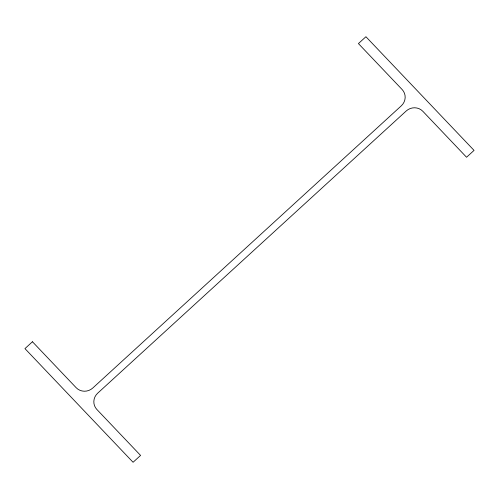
<?xml version="1.0" encoding="UTF-8"?>
<svg xmlns="http://www.w3.org/2000/svg" width="499" height="499" viewBox="0 0 499 499"><rect width="100%" height="100%" fill="white"/><g stroke="black" fill="none" stroke-linecap="round" stroke-linejoin="round"><path stroke-width="0.75" d="M32.447 341.753L24.95 348.608L133.077 462.274L140.575 455.419L96.868 409.473A11.87 11.433 -27.3 0 1 97.704 393.175L406.211 110.99A11.87 11.433 -27.3 0 1 422.853 111.308L466.553 157.247L474.05 150.392L365.923 36.726L358.425 43.581L402.132 89.527A11.87 11.433 -27.3 0 1 401.296 105.825L92.789 388.01A11.87 11.433 -27.3 0 1 76.147 387.692L32.447 341.753"/></g></svg>
